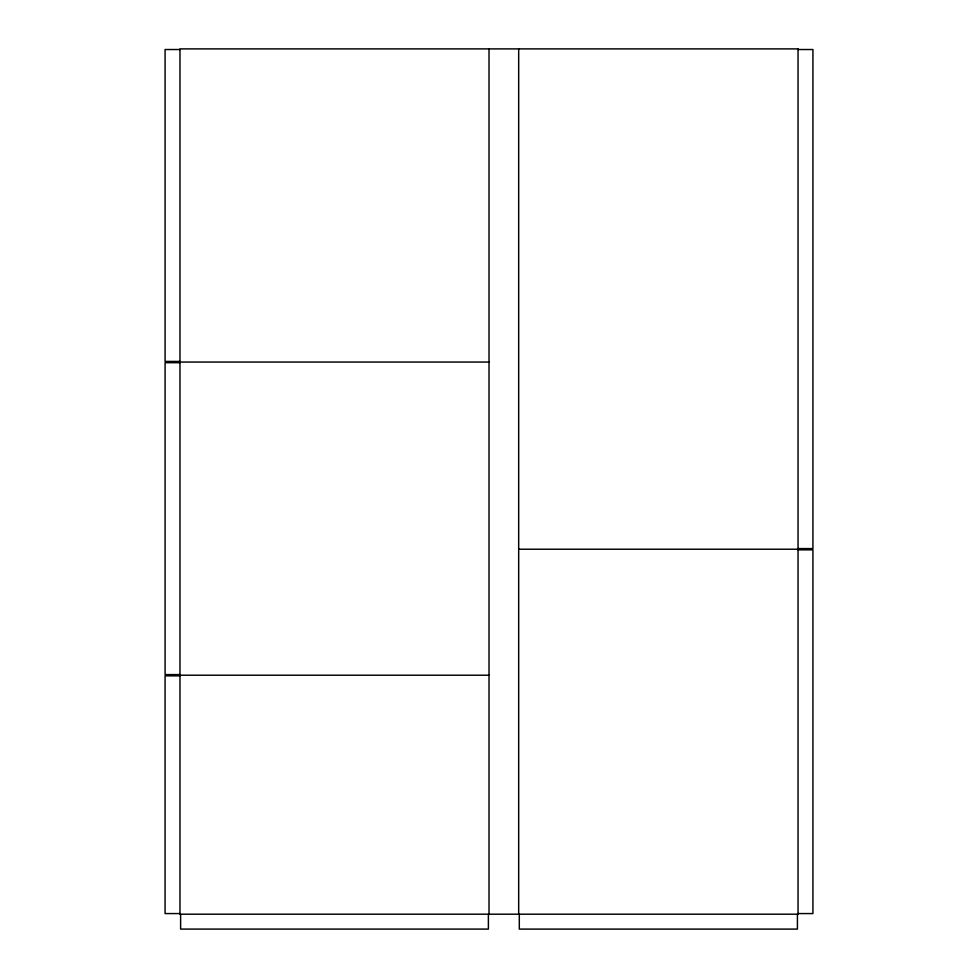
<?xml version="1.0" encoding="UTF-8"?>
<svg xmlns="http://www.w3.org/2000/svg" width="978" height="978" viewBox="0 0 978 978"><rect width="100%" height="100%" fill="white"/><g stroke="black" fill="none" stroke-linecap="round" stroke-linejoin="round"><path stroke-width="1.47" d="M179.976 49.523L165.086 49.523L165.086 361.432L179.976 361.432M798.048 49.523L812.926 49.523L812.926 548.585L798.048 548.585M179.976 362.056L489.012 362.056M179.976 362.691L165.086 362.691L165.086 674.588L179.976 674.588M518.682 549.22L798.048 549.22M798.048 549.844L812.938 549.844L812.938 913.574L798.048 913.574M179.976 675.211L489.012 675.211M179.976 675.847L165.062 675.847L165.062 913.574L179.976 913.574M797.425 914.198L797.425 929.1L519.306 929.1L519.306 914.198M518.682 48.9L518.682 914.198M489.012 48.9L489.012 914.198M488.389 914.198L488.389 929.088L180.612 929.088L180.612 914.198M798.048 48.9L179.976 48.9L179.976 914.198L798.048 914.198L798.048 48.9"/></g></svg>
